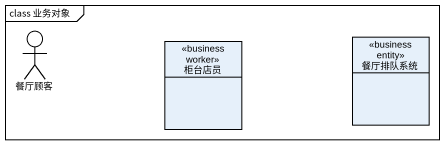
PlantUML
@startuml
mainframe class 业务对象
allowmixing
hide circle
hide empty members
actor 餐厅顾客
class 柜台店员 <<business worker>>
class 餐厅排队系统 <<business entity>>
@enduml
